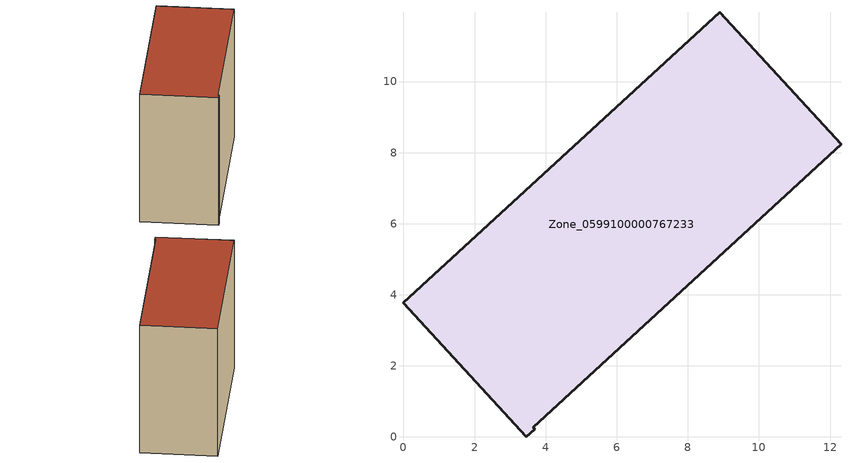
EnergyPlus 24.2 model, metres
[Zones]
Zone_0599100000767233
 floor ground (C_G): 0,3.77 8.89,11.96 12.31,8.23 3.65,0.27 3.69,0.22 3.46,0 z3.4
 wall outside (C_F): 3.69,0.22 3.65,0.27 12.31,8.23 8.89,11.96 0,3.77 3.46,0 3.69,0.22 z3.4:12.67
 roof outside (C_R): 0,3.77 3.46,0 3.69,0.22 3.65,0.27 12.31,8.23 8.89,11.96 z12.67
[BUILDING]
Pand.0599100000767233: North Axis=0; Terrain=City; Loads Convergence Tolerance Value=0.04; Temperature Convergence Tolerance Value=0.4; Solar Distribution=FullExterior; Maximum Number of Warmup Days=25; Minimum Number of Warmup Days=1
[Site:Location]
Rotterdam.The.Hague.AP_ZH_NLD Design_Conditions: Latitude=51.96; Longitude=4.45; Time Zone=1; Elevation=-4.5
[SITE:GROUNDTEMPERATURE:BUILDINGSURFACE]
18, 18, 18, 18, 18, 18, 18, 18, 18, 18, 18, 18
[MATERIAL] Thermal Absorptance=0.9; Solar Absorptance=0.7; Visible Absorptance=0.7
Name | Roughness | Thickness | Conductivity | Density | Specific Heat
G.TC.2006-2014 | MediumSmooth | 0.15 | 0.06 | 540 | 1210
F.TC.2006-2014 | Rough | 0.3 | 0.12 | 1920 | 840
R.TC.2006-2014 | MediumRough | 0.2 | 0.08 | 1500 | 1000
[CONSTRUCTION]
C_G: G.TC.2006-2014
C_F: F.TC.2006-2014
C_R: R.TC.2006-2014
[ZONE]
Zone_0599100000767233: Type=1; Multiplier=1; Ceiling Height=Autocalculate; Volume=Autocalculate; Floor Area=autocalculate; Part of Total Floor Area=Yes
[ZONEINFILTRATION:DESIGNFLOWRATE]
Infil_Zone_0599100000767233: Zone or ZoneList or Space or SpaceList=Zone_0599100000767233; Schedule=AlwaysOn; Design Flow Rate Calculation Method=Flow/Area; Flow Rate per Floor Area=0.0015; Constant Term Coefficient=1; Temperature Term Coefficient=0; Velocity Term Coefficient=0; Velocity Squared Term Coefficient=0
[HVACTEMPLATE:ZONE:IDEALLOADSAIRSYSTEM]
Zone_0599100000767233: Maximum Heating Supply Air Temperature=50; Minimum Cooling Supply Air Temperature=13; Maximum Heating Supply Air Humidity Ratio=0.0156; Minimum Cooling Supply Air Humidity Ratio=0.0077; Heating Limit=NoLimit; Cooling Limit=NoLimit; Dehumidification Control Type=ConstantSensibleHeatRatio; Cooling Sensible Heat Ratio=0.7; Dehumidification Setpoint=60; Humidification Control Type=None; Humidification Setpoint=30; Outdoor Air Method=None; Outdoor Air Flow Rate per Person=0.00944; Outdoor Air Flow Rate per Zone Floor Area=0; Outdoor Air Flow Rate per Zone=0; Demand Controlled Ventilation Type=None; Outdoor Air Economizer Type=NoEconomizer; Heat Recovery Type=None; Sensible Heat Recovery Effectiveness=0.7; Latent Heat Recovery Effectiveness=0.65
[ZONECONTROL:THERMOSTAT]
ThermostatControl_Zone_0599100000767233: Zone or ZoneList=Zone_0599100000767233; Control Type Schedule=DualSetpointControlType; Control 1=Thermostat_Zone_0599100000767233; Temperature Difference Between Cutout And Setpoint=0
[THERMOSTATSETPOINT:DUALSETPOINT]
Thermostat_Zone_0599100000767233: Heating Setpoint Temperature Schedule=HeatingSetpoint_Zone_0599100000767233; Cooling Setpoint Temperature Schedule=CoolingSetpoint_Zone_0599100000767233
[SCHEDULE:COMPACT]
HeatingSetpoint_Zone_0599100000767233: Through: 12/31, For: AllDays, Until: 24:00, 21
CoolingSetpoint_Zone_0599100000767233: Through: 12/31, For: AllDays, Until: 24:00, 24
DualSetpointControlType: Through: 12/31, For: AllDays, Until: 24:00, 4
AlwaysOn: Through: 12/31, For: AllDays, Until: 24:00, 1
